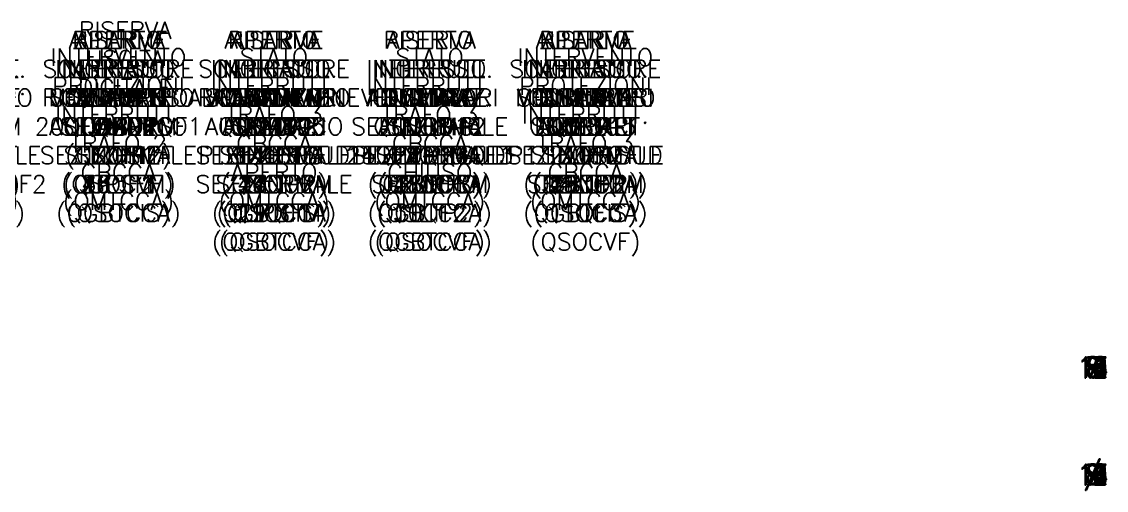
# Model space of a CAD drawing. Extents: x 21 to 418, y 12 to 268.
# Drawn here: x 257.7 to 414.5, y 12.2 to 80 of the extents above; entities that cross this region are included whole.
import ezdxf
from ezdxf.enums import TextEntityAlignment as Align

# ---------------------------------------------------------------- set-up
doc = ezdxf.new("R2010")
doc.units = 0
doc.header["$LTSCALE"] = 10
doc.layers.get('0').update_dxf_attribs({"linetype": 'CONTINUOUS'})
for name, color, linetype in [('10', 9, 'CONTINUOUS'), ('11', 9, 'CONTINUOUS'), ('12', 9, 'CONTINUOUS'), ('13', 9, 'CONTINUOUS'), ('14', 9, 'CONTINUOUS'), ('15', 9, 'CONTINUOUS'), ('16', 9, 'CONTINUOUS'), ('17', 9, 'CONTINUOUS'), ('18', 9, 'CONTINUOUS'), ('6', 9, 'CONTINUOUS'), ('7', 9, 'CONTINUOUS'), ('8', 9, 'CONTINUOUS'), ('9', 9, 'CONTINUOUS')]:
    doc.layers.add(name, color=color, linetype=linetype)
doc.layers.get('0').freeze()
doc.styles.add('ROMAND', font='romand')
doc.styles.add('ROMANS', font='romans')

# ---------------------------------------------------------------- blocks, each defined once
blk = doc.blocks.new('NUMFG')
at = {"color": 4, "style": 'ROMAND', "width": 0.85}
blk.add_attdef('NUMERO_DI_FOGLIO', text='', height=1, dxfattribs=at).set_placement((0, 0), align=Align.MIDDLE)
blk = doc.blocks.new('NUMFGS')
at = {"color": 4, "style": 'ROMAND', "width": 0.85}
blk.add_attdef('FOGLIO_SEGUENTE', text='', height=1, dxfattribs=at).set_placement((0, 0), align=Align.MIDDLE)

msp = doc.modelspace()

# ---------------------------------------------------------------- block references
at = {"layer": '10', "xscale": 3, "yscale": 3, "zscale": 3}
for name, p, values in [('NUMFG', (412.5, 30), {'NUMERO_DI_FOGLIO': '10'}), ('NUMFGS', (412.5, 14.5), {'FOGLIO_SEGUENTE': '11'})]:
    msp.add_blockref(name, p, dxfattribs=at).add_auto_attribs(values)
at = {"layer": '11', "xscale": 3, "yscale": 3, "zscale": 3}
for name, p, values in [('NUMFG', (412.5, 30), {'NUMERO_DI_FOGLIO': '11'}), ('NUMFGS', (412.5, 14.5), {'FOGLIO_SEGUENTE': '12'})]:
    msp.add_blockref(name, p, dxfattribs=at).add_auto_attribs(values)
at = {"layer": '12', "xscale": 3, "yscale": 3, "zscale": 3}
for name, p, values in [('NUMFG', (412.5, 30), {'NUMERO_DI_FOGLIO': '12'}), ('NUMFGS', (412.5, 14.5), {'FOGLIO_SEGUENTE': '13'})]:
    msp.add_blockref(name, p, dxfattribs=at).add_auto_attribs(values)
at = {"layer": '13', "xscale": 3, "yscale": 3, "zscale": 3}
for name, p, values in [('NUMFG', (412.5, 30), {'NUMERO_DI_FOGLIO': '13'}), ('NUMFGS', (412.5, 14.5), {'FOGLIO_SEGUENTE': '14'})]:
    msp.add_blockref(name, p, dxfattribs=at).add_auto_attribs(values)
at = {"layer": '14', "xscale": 3, "yscale": 3, "zscale": 3}
for name, p, values in [('NUMFG', (412.5, 30), {'NUMERO_DI_FOGLIO': '14'}), ('NUMFGS', (412.5, 14.5), {'FOGLIO_SEGUENTE': '15'})]:
    msp.add_blockref(name, p, dxfattribs=at).add_auto_attribs(values)
at = {"layer": '15', "xscale": 3, "yscale": 3, "zscale": 3}
for name, p, values in [('NUMFG', (412.5, 30), {'NUMERO_DI_FOGLIO': '15'}), ('NUMFGS', (412.5, 14.5), {'FOGLIO_SEGUENTE': '16'})]:
    msp.add_blockref(name, p, dxfattribs=at).add_auto_attribs(values)
at = {"layer": '16', "xscale": 3, "yscale": 3, "zscale": 3}
for name, p, values in [('NUMFG', (412.5, 30), {'NUMERO_DI_FOGLIO': '16'}), ('NUMFGS', (412.5, 14.5), {'FOGLIO_SEGUENTE': '17'})]:
    msp.add_blockref(name, p, dxfattribs=at).add_auto_attribs(values)
at = {"layer": '17', "xscale": 3, "yscale": 3, "zscale": 3}
for name, p, values in [('NUMFG', (412.5, 30), {'NUMERO_DI_FOGLIO': '17'}), ('NUMFGS', (412.5, 14.5), {'FOGLIO_SEGUENTE': '18'})]:
    msp.add_blockref(name, p, dxfattribs=at).add_auto_attribs(values)
at = {"layer": '18', "xscale": 3, "yscale": 3, "zscale": 3}
for name, p, values in [('NUMFG', (412.5, 30), {'NUMERO_DI_FOGLIO': '18'}), ('NUMFGS', (412.5, 14.5), {'FOGLIO_SEGUENTE': '/'})]:
    msp.add_blockref(name, p, dxfattribs=at).add_auto_attribs(values)
at = {"layer": '6', "xscale": 3, "yscale": 3, "zscale": 3}
for name, p, values in [('NUMFG', (412.5, 30), {'NUMERO_DI_FOGLIO': '6'}), ('NUMFGS', (412.5, 14.5), {'FOGLIO_SEGUENTE': '7'})]:
    msp.add_blockref(name, p, dxfattribs=at).add_auto_attribs(values)
at = {"layer": '7', "xscale": 3, "yscale": 3, "zscale": 3}
for name, p, values in [('NUMFG', (412.5, 30), {'NUMERO_DI_FOGLIO': '7'}), ('NUMFGS', (412.5, 14.5), {'FOGLIO_SEGUENTE': '8'})]:
    msp.add_blockref(name, p, dxfattribs=at).add_auto_attribs(values)
at = {"layer": '8', "xscale": 3, "yscale": 3, "zscale": 3}
for name, p, values in [('NUMFG', (412.5, 30), {'NUMERO_DI_FOGLIO': '8'}), ('NUMFGS', (412.5, 14.5), {'FOGLIO_SEGUENTE': '9'})]:
    msp.add_blockref(name, p, dxfattribs=at).add_auto_attribs(values)
at = {"layer": '9', "xscale": 3, "yscale": 3, "zscale": 3}
for name, p, values in [('NUMFG', (412.5, 30), {'NUMERO_DI_FOGLIO': '9'}), ('NUMFGS', (412.5, 14.5), {'FOGLIO_SEGUENTE': '10'})]:
    msp.add_blockref(name, p, dxfattribs=at).add_auto_attribs(values)

# ---------------------------------------------------------------- texts
at = {"layer": '10', "char_height": 2.5, "width": 52.5, "attachment_point": 1, "style": 'ROMANS'}
for s, insert in [('\\pxqc;APERTO\\PINTERRUT.\\PQUADRO\\PQDAPT\\PSEZ.NORMALE\\P18QF1\\P(QGBTCCA)', (222.91, 78.6)), ('\\pxqc;APERTO\\PINTERRUT.\\PQUADRO\\PQDBPT\\PSEZ.NORMALE\\P19QF1\\P(QGBTCCA)', (245.41, 78.6)), ('\\pxqc;APERTO\\PINTERRUT.\\PQUADRO\\PQDAP1\\PSEZ.NORMALE\\P20QF1\\P(QGBTCCA)', (267.91, 78.6)), ('\\pxqc;APERTO\\PINTERRUT.\\PQUADRO\\PQDBP1\\PSEZ.NORMALE\\P21QF1\\P(QGBTCCA)', (290.41, 78.6)), ('\\pxqc;APERTO\\PINTERRUT.\\PMULTIMETRO\\PQDBP1\\PSEZ.NORMALE\\P21QF2\\P(QGBTCCA)', (312.91, 78.6))]:
    msp.add_mtext(s, dxfattribs=dict(at, insert=insert))
at = {"layer": '11', "char_height": 2.5, "width": 52.5, "attachment_point": 1, "style": 'ROMANS'}
for s, insert in [('\\pxqc;APERTO\\PINTERRUT.\\PQUADRO\\PRISERVA\\PSEZ.NORMALE\\P28QF1-28QF2\\P(QGBTCCA)', (222.91, 78.6)), ('\\pxqc;APERTO\\PINTERRUT.\\PRIFASAMENTO\\PAUTOMATICO\\PSEZ.NORMALE\\P28QF3\\P(QGBTCCA)', (245.41, 78.6)), ('\\pxqc;APERTO\\PINTERRUT.\\PALIMENTAZ.\\PAUSILIARI\\PRETE DA\\PSEZ.NORMALE\\P29QF1\\P(QGBTCCA)', (267.91, 78.6)), ('\\pxqc;APERTO\\PINTERRUT.\\PALIMENTAZ.\\PAUSILIARI\\PRETE DA\\PGRUPPO\\P30QF2\\P(QGBTCCA)', (290.41, 78.6)), ('\\pxqc;ALLARME\\PSCARICATORE\\PSOVRATENS.\\PSEZ.PREF\\P30F1\\P(QGBTCCA)', (312.91, 78.6))]:
    msp.add_mtext(s, dxfattribs=dict(at, insert=insert))
at = {"layer": '12', "char_height": 2.5, "width": 52.5, "attachment_point": 1, "style": 'ROMANS'}
for s, insert in [('\\pxqc;APERTO\\PINTERRUT.\\PMULTIMETRO\\PQDBP1\\PSEZ.PREF\\P34QF2\\P(QGBTCCA)', (222.91, 78.6)), ('\\pxqc;APERTO\\PINTERRUT.\\PQUADRO\\PQDAP2\\PSEZ.PREF\\P35QF1\\P(QGBTCCA)', (245.41, 78.6)), ('\\pxqc;APERTO\\PINTERRUT.\\PQUADRO\\PQDBP2\\PSEZ.PREF\\P36QF1\\P(QGBTCCA)', (267.91, 78.6)), ('\\pxqc;APERTO\\PINTERRUT.\\PQUADRO\\PQGU\\PSEZ.PREF\\P37QF1\\P(QGBTCCA)', (290.41, 78.6)), ('\\pxqc;APERTO\\PINTERRUT.\\PQUADRO\\PQIPSC\\PSEZ.PREF\\P38QF1\\P(QGBTCCA)', (312.91, 78.6))]:
    msp.add_mtext(s, dxfattribs=dict(at, insert=insert))
at = {"layer": '13', "char_height": 2.5, "width": 52.5, "attachment_point": 1, "style": 'ROMANS'}
for s, insert in [('\\pxqc;APERTO\\PINTERRUT.\\PQUADRO\\PQAS05\\PSEZ.PREF\\P45QF1\\P(QGBTCCA)', (222.91, 78.6)), ('\\pxqc;APERTO\\PINTERRUT.\\PQUADRO\\PQAS06\\PSEZ.PREF\\P46QF1\\P(QGBTCCA)', (245.41, 78.6)), ('\\pxqc;APERTO\\PINTERRUT.\\PQUADRO\\PQSM01-1\\PSEZ.PREF\\P47QF1\\P(QGBTCCA)', (267.91, 78.6)), ('\\pxqc;APERTO\\PINTERRUT.\\PQUADRO\\PQSM01-2\\PSEZ.PREF\\P48QF1\\P(QGBTCCA)', (290.41, 78.6)), ('\\pxqc;APERTO\\PINTERRUT.\\PQUADRO\\PQSM02-1\\PSEZ.PREF\\P49QF1\\P(QGBTCCA)', (312.91, 78.6))]:
    msp.add_mtext(s, dxfattribs=dict(at, insert=insert))
at = {"layer": '14', "char_height": 2.5, "width": 52.5, "attachment_point": 1, "style": 'ROMANS'}
for s, insert in [('\\pxqc;APERTO\\PINTERRUTT.\\PGENERALE\\PSEZ.NORM\\P10QF1\\P(QSOCVF)', (222.91, 78.6)), ('\\pxqc;ALLARME\\PSCARICATORE\\PSOVRATENS.\\PSEZ.NORM\\P10F1\\P(QSOCVF)', (245.41, 78.6)), ('\\pxqc;APERTO\\PINTERRUTT.\\PVENTILATORI\\PFILTRO 5\\PPT LATO SUD\\PSEZ.NORM\\P11QF1\\P(QSOCVF)', (267.91, 78.6)), ('\\pxqc;APERTO\\PINTERRUTT.\\PVENTILATORI\\PFILTRO 6\\PPT LATO SUD\\PSEZ.NORM\\P11QF2\\P(QSOCVF)', (290.41, 78.6)), ('\\pxqc;APERTO\\PINTERRUTT.\\PVENTILATORI\\PFILTRO 5\\PP1 LATO SUD\\PSEZ.NORM\\P11QF3\\P(QSOCVF)', (312.91, 78.6))]:
    msp.add_mtext(s, dxfattribs=dict(at, insert=insert))
at = {"layer": '15', "char_height": 2.5, "width": 52.5, "attachment_point": 1, "style": 'ROMANS'}
for s, insert in [('\\pxqc;APERTO\\PINTERRUTT.\\PQUF\\PSEZ.UPS\\P11QF1\\P(QUPSFM)', (222.91, 78.6)), ('\\pxqc;APERTO\\PINTERRUTT.\\PQDPB2\\PSEZ. UPS\\P12QF1\\P(QUPSFM)', (245.41, 78.6)), ('\\pxqc;APERTO\\PINTERRUTT.\\PALIMENTAZIONE\\PRACK\\PSEZ.UPS\\P13QF1\\P(QUPSFM)', (267.91, 78.6)), ('\\pxqc;APERTO\\PINETRRUTT.\\PGENERALE\\PSEZ.SIC\\P10QF1\\P(QSOCIS)', (290.41, 78.6)), ('\\pxqc;APERTO\\PINETRRUTT.\\PGENERALE\\PQMEPT\\PSEZ.SIC\\P11QF1\\P(QSOCIS)', (312.91, 78.6))]:
    msp.add_mtext(s, dxfattribs=dict(at, insert=insert))
at = {"layer": '16', "char_height": 2.5, "width": 52.5, "attachment_point": 1, "style": 'ROMANS'}
for s, insert in [('\\pxqc;APERTO\\PINETRRUTT.\\PGENERALE\\PQDAP2\\PSEZ.SIC\\P19QF1\\P(QSOCIS)', (222.91, 78.6)), ('\\pxqc;APERTO\\PINETRRUTT.\\PGENERALE\\PQDBP2\\PSEZ.SIC\\P20QF1\\P(QSOCIS)', (245.41, 78.6)), ('\\pxqc;APERTO\\PINETRRUTT.\\PGENERALE\\PQSLTP2\\PSEZ.SIC\\P21QF1\\P(QSOCIS)', (267.91, 78.6)), ('\\pxqc;APERTO\\PINETRRUTT.\\PRISERVA\\PSEZ.SIC\\P22QF1\\P(QSOCIS)', (290.41, 78.6)), ('\\pxqc;RISERVA\\PINGRESSO\\PDIGITALE', (312.91, 78.6))]:
    msp.add_mtext(s, dxfattribs=dict(at, insert=insert))
at = {"layer": '17', "char_height": 2.5, "width": 52.5, "attachment_point": 1, "style": 'ROMANS'}
for s, insert in [('\\pxqc;APERTO\\PINTERRUTT.\\PSEZ.UPS\\P20QF3-21QF1\\P(QSLTP2)', (245.41, 78.6)), ('\\pxqc;ALLARME\\PSCARICATORE\\PSOVRATENS.\\PSEZ.SIC\\P24F1\\P(QSLTP2)', (267.91, 78.6)), ('\\pxqc;APERTO\\PINTERRUTT.\\PILLUMINAZ.\\PSEZ.SIC\\P25QF1-26QF1\\P27QF1\\P(QSLTP2)', (290.41, 78.6)), ('\\pxqc;APERTO\\PINTERRUTT.\\PRISERVA\\PSEZ.SIC\\P27QF2\\P(QSLTP2)', (312.91, 78.6))]:
    msp.add_mtext(s, dxfattribs=dict(at, insert=insert))
at = {"layer": '18', "char_height": 2.5, "width": 52.5, "attachment_point": 1, "style": 'ROMANS'}
for insert in [(245.41, 78.6), (267.91, 78.6), (290.41, 78.6), (312.91, 78.6)]:
    msp.add_mtext('\\pxqc;RISERVA\\PINGRESSO\\PDIGITALE', dxfattribs=dict(at, insert=insert))
at = {"layer": '6', "insert": (246.39, 80), "char_height": 2.5, "attachment_point": 1, "style": 'ROMANS'}
msp.add_mtext_dynamic_manual_height_columns('\\pxqc;RISERVA\\PUSCITA\\PDIGITALE', width=52.5, gutter_width=17.5, heights=[0], dxfattribs=at)
at = {"layer": '8', "char_height": 2.5, "width": 52.5, "attachment_point": 1, "style": 'ROMANS'}
for s, insert in [('\\pxqc;STATO\\PINTERRUTT.\\PTRAFO 2\\PCBCCA\\PCHIUSO\\P(QMTCCA)', (222.91, 76.1)), ('\\pxqc;INTERVENTO\\PPROTEZIONI\\PINTERRUTT.\\PTRAFO 2\\PCBCCA\\P(QMTCCA)', (245.41, 76.1)), ('\\pxqc;STATO\\PINTERRUTT.\\PTRAFO 3\\PCBCCA\\PAPERTO\\P(QMTCCA)', (267.91, 76.1)), ('\\pxqc;STATO\\PINTERRUTT.\\PTRAFO 3\\PCBCCA\\PCHIUSO\\P(QMTCCA)', (290.41, 76.1)), ('\\pxqc;INTERVENTO\\PPROTEZIONI\\PINTERRUTT.\\PTRAFO 3\\PCBCCA\\P(QMTCCA)', (312.91, 76.1))]:
    msp.add_mtext(s, dxfattribs=dict(at, insert=insert))
at = {"layer": '9', "char_height": 2.5, "width": 52.5, "attachment_point": 1, "style": 'ROMANS'}
for s, insert in [('\\pxqc;APERTO\\PINTERRUT.\\PQUADRO\\PQIT2\\PSEZ.NORMALE\\P13QF1\\P(QGBTCCA)', (222.91, 78.6)), ('\\pxqc;APERTO\\PINTERRUT.\\PMULTIMETRO\\PQIT2\\PSEZ.NORMALE\\P13QF2\\P(QGBTCCA)', (245.41, 78.6)), ('\\pxqc;APERTO\\PINTERRUT.\\PRIFASAMENTO\\PAUTOMATICO\\PSEZ.NORMALE\\P14QF1\\P(QGBTCCA)', (267.91, 78.6)), ('\\pxqc;APERTO\\PINTERRUT.\\PRISERVA\\PSEZ.NORMALE\\P14QF2-14QF3\\P(QGBTCCA)', (290.41, 78.6)), ('\\pxqc;APERTO\\PINTERRUT.\\PCIRCUITI\\PAUSLIARI\\PSEZ.NORMALE\\P14AQF1\\P(QGBTCCA)', (312.91, 78.6))]:
    msp.add_mtext(s, dxfattribs=dict(at, insert=insert))

doc.saveas('drawing.dxf')
